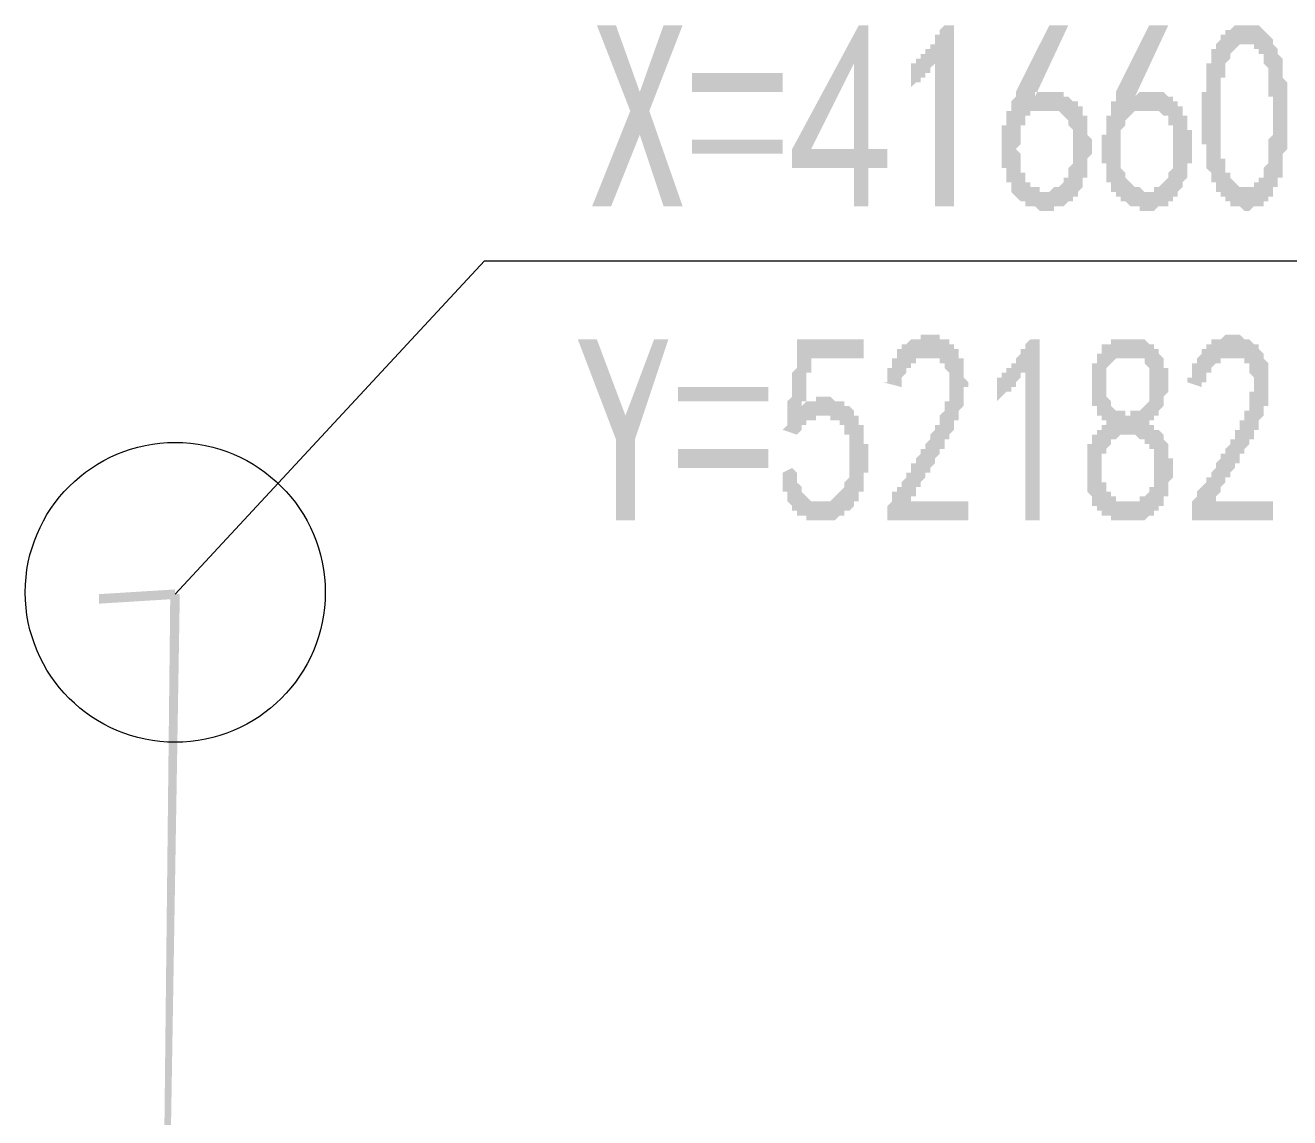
# Model space of a CAD drawing. Header units: millimetres. Extents: x 6156 to 7119, y 3162 to 3647.
# Drawn here: x 7001.91 to 7018.78, y 3583.95 to 3598.52 of the extents above; entities that cross this region are included whole.
import ezdxf

# ---------------------------------------------------------------- set-up
doc = ezdxf.new("R2010")
doc.units = ezdxf.units.MM
doc.layers.add('图层1', color=7, linetype='Continuous')

msp = doc.modelspace()

# ---------------------------------------------------------------- hatches: boundary and pattern name
at = {"layer": '图层1', "transparency": 33554559}
for points in [[(7010.679, 3596.108), (7010.425, 3596.108), (7010.108, 3597.061), (7009.727, 3596.108), (7009.473, 3596.108), (7009.981, 3597.378), (7009.536, 3598.521), (7009.79, 3598.521), (7010.108, 3597.632), (7010.425, 3598.521), (7010.679, 3598.521), (7010.235, 3597.378)], [(7014.045, 3598.077), (7014.045, 3598.013), (7014.045, 3598.013), (7014.045, 3598.013), (7013.981, 3597.95), (7013.981, 3597.95), (7013.981, 3597.886), (7013.918, 3597.886), (7013.918, 3597.886), (7013.918, 3597.823), (7013.854, 3597.823), (7013.854, 3597.823), (7013.854, 3597.759), (7013.791, 3597.759), (7013.791, 3597.759), (7013.727, 3597.696), (7013.727, 3597.696), (7013.727, 3597.696), (7013.727, 3597.95), (7013.727, 3598.013), (7013.791, 3598.013), (7013.791, 3598.013), (7013.791, 3598.077), (7013.854, 3598.077), (7013.854, 3598.077), (7013.854, 3598.14), (7013.918, 3598.14), (7013.918, 3598.14), (7013.918, 3598.204), (7013.981, 3598.204), (7013.981, 3598.267), (7013.981, 3598.267), (7014.045, 3598.267), (7014.045, 3598.331), (7014.045, 3598.331), (7014.045, 3598.394), (7014.108, 3598.394), (7014.108, 3598.458), (7014.108, 3598.458), (7014.108, 3598.458), (7014.172, 3598.521), (7014.172, 3598.521), (7014.299, 3598.521), (7014.299, 3596.108), (7014.045, 3596.108)], [(7010.489, 3594.33), (7010.044, 3592.997), (7010.044, 3591.917), (7009.79, 3591.917), (7009.79, 3592.997), (7009.282, 3594.33), (7009.536, 3594.33), (7009.917, 3593.314), (7009.917, 3593.314), (7010.298, 3594.33)], [(7012.14, 3592.616), (7012.203, 3592.552), (7012.203, 3592.489), (7012.203, 3592.489), (7012.203, 3592.425), (7012.203, 3592.425), (7012.267, 3592.362), (7012.267, 3592.362), (7012.267, 3592.298), (7012.267, 3592.298), (7012.267, 3592.298), (7012.33, 3592.235), (7012.33, 3592.235), (7012.33, 3592.235), (7012.394, 3592.171), (7012.394, 3592.171), (7012.394, 3592.171), (7012.394, 3592.171), (7012.457, 3592.171), (7012.457, 3592.171), (7012.521, 3592.171), (7012.521, 3592.171), (7012.584, 3592.171), (7012.584, 3592.171), (7012.648, 3592.171), (7012.648, 3592.171), (7012.648, 3592.171), (7012.711, 3592.235), (7012.711, 3592.235), (7012.711, 3592.235), (7012.711, 3592.235), (7012.775, 3592.298), (7012.775, 3592.298), (7012.775, 3592.298), (7012.838, 3592.362), (7012.838, 3592.362), (7012.838, 3592.425), (7012.838, 3592.425), (7012.902, 3592.489), (7012.902, 3592.489), (7012.902, 3592.489), (7012.902, 3592.552), (7012.902, 3592.552), (7012.902, 3592.616), (7012.902, 3592.616), (7012.902, 3592.679), (7012.902, 3592.743), (7012.902, 3592.743), (7012.902, 3592.806), (7012.902, 3592.806), (7012.902, 3592.806), (7012.902, 3592.87), (7012.902, 3592.933), (7012.902, 3592.933), (7012.902, 3592.997), (7012.902, 3592.997), (7012.902, 3593.06), (7012.838, 3593.06), (7012.838, 3593.124), (7012.838, 3593.124), (7012.838, 3593.124), (7012.838, 3593.187), (7012.775, 3593.187), (7012.775, 3593.187), (7012.775, 3593.251), (7012.711, 3593.251), (7012.711, 3593.251), (7012.648, 3593.251), (7012.648, 3593.251), (7012.648, 3593.314), (7012.648, 3593.314), (7012.584, 3593.314), (7012.584, 3593.314), (7012.521, 3593.314), (7012.521, 3593.314), (7012.457, 3593.314), (7012.457, 3593.251), (7012.457, 3593.251), (7012.394, 3593.251), (7012.394, 3593.251), (7012.33, 3593.251), (7012.33, 3593.251), (7012.33, 3593.187), (7012.267, 3593.187), (7012.267, 3593.187), (7012.267, 3593.124), (7012.267, 3593.124), (7012.203, 3593.06), (7012.203, 3593.06), (7012.013, 3593.124), (7012.013, 3593.124), (7012.013, 3593.124), (7012.013, 3593.124), (7012.013, 3593.124), (7012.013, 3593.124), (7012.076, 3593.187), (7012.076, 3593.187), (7012.076, 3593.187), (7012.076, 3593.251), (7012.076, 3593.251), (7012.076, 3593.251), (7012.076, 3593.314), (7012.076, 3593.314), (7012.076, 3593.378), (7012.076, 3593.378), (7012.076, 3593.378), (7012.076, 3593.441), (7012.076, 3593.505), (7012.076, 3593.505), (7012.14, 3593.568), (7012.14, 3593.568), (7012.14, 3593.632), (7012.14, 3593.695), (7012.14, 3593.759), (7012.14, 3593.759), (7012.14, 3593.822), (7012.14, 3593.886), (7012.203, 3593.949), (7012.203, 3594.013), (7012.203, 3594.013), (7012.203, 3594.076), (7012.203, 3594.14), (7012.203, 3594.203), (7012.203, 3594.267), (7012.203, 3594.33), (7013.092, 3594.33), (7013.092, 3594.076), (7012.394, 3594.076), (7012.394, 3594.013), (7012.394, 3593.949), (7012.394, 3593.949), (7012.394, 3593.886), (7012.33, 3593.886), (7012.33, 3593.822), (7012.33, 3593.759), (7012.33, 3593.759), (7012.33, 3593.695), (7012.33, 3593.695), (7012.33, 3593.632), (7012.33, 3593.632), (7012.33, 3593.568), (7012.33, 3593.568), (7012.33, 3593.505), (7012.267, 3593.505), (7012.267, 3593.441), (7012.267, 3593.441), (7012.33, 3593.505), (7012.33, 3593.505), (7012.394, 3593.505), (7012.394, 3593.505), (7012.394, 3593.505), (7012.457, 3593.505), (7012.457, 3593.568), (7012.521, 3593.568), (7012.521, 3593.568), (7012.521, 3593.568), (7012.584, 3593.568), (7012.584, 3593.568), (7012.584, 3593.568), (7012.648, 3593.568), (7012.648, 3593.568), (7012.711, 3593.505), (7012.711, 3593.505), (7012.711, 3593.505), (7012.775, 3593.505), (7012.775, 3593.505), (7012.838, 3593.505), (7012.838, 3593.441), (7012.838, 3593.441), (7012.902, 3593.441), (7012.902, 3593.441), (7012.902, 3593.441), (7012.965, 3593.378), (7012.965, 3593.378), (7012.965, 3593.314), (7013.029, 3593.314), (7013.029, 3593.314), (7013.029, 3593.251), (7013.029, 3593.251), (7013.029, 3593.251), (7013.029, 3593.187), (7013.092, 3593.187), (7013.092, 3593.124), (7013.092, 3593.06), (7013.092, 3593.06), (7013.092, 3592.997), (7013.092, 3592.997), (7013.092, 3592.997), (7013.092, 3592.933), (7013.156, 3592.933), (7013.156, 3592.87), (7013.156, 3592.87), (7013.156, 3592.806), (7013.156, 3592.806), (7013.156, 3592.743), (7013.156, 3592.679), (7013.156, 3592.679), (7013.156, 3592.679), (7013.156, 3592.616), (7013.156, 3592.616), (7013.156, 3592.552), (7013.092, 3592.552), (7013.092, 3592.489), (7013.092, 3592.425), (7013.092, 3592.425), (7013.092, 3592.362), (7013.092, 3592.362), (7013.092, 3592.298), (7013.029, 3592.298), (7013.029, 3592.235), (7013.029, 3592.235), (7013.029, 3592.171), (7012.965, 3592.171), (7012.965, 3592.171), (7012.965, 3592.108), (7012.965, 3592.108), (7012.902, 3592.044), (7012.902, 3592.044), (7012.902, 3592.044), (7012.838, 3592.044), (7012.838, 3591.981), (7012.838, 3591.981), (7012.775, 3591.981), (7012.775, 3591.981), (7012.711, 3591.917), (7012.711, 3591.917), (7012.711, 3591.917), (7012.648, 3591.917), (7012.648, 3591.917), (7012.584, 3591.917), (7012.584, 3591.917), (7012.584, 3591.917), (7012.521, 3591.917), (7012.521, 3591.917), (7012.457, 3591.917), (7012.457, 3591.917), (7012.394, 3591.917), (7012.394, 3591.917), (7012.394, 3591.917), (7012.33, 3591.917), (7012.33, 3591.917), (7012.33, 3591.981), (7012.267, 3591.981), (7012.267, 3591.981), (7012.203, 3591.981), (7012.203, 3592.044), (7012.203, 3592.044), (7012.203, 3592.044), (7012.14, 3592.044), (7012.14, 3592.108), (7012.14, 3592.108), (7012.14, 3592.108), (7012.076, 3592.171), (7012.076, 3592.171), (7012.076, 3592.235), (7012.076, 3592.235), (7012.076, 3592.298), (7012.013, 3592.298), (7012.013, 3592.362), (7012.013, 3592.362), (7012.013, 3592.425), (7012.013, 3592.425), (7012.013, 3592.489), (7012.013, 3592.552)], [(7013.41, 3591.981), (7013.41, 3592.044), (7013.41, 3592.044), (7013.41, 3592.108), (7013.41, 3592.108), (7013.473, 3592.171), (7013.473, 3592.171), (7013.473, 3592.235), (7013.473, 3592.235), (7013.473, 3592.298), (7013.537, 3592.298), (7013.537, 3592.362), (7013.537, 3592.362), (7013.537, 3592.362), (7013.6, 3592.362), (7013.6, 3592.425), (7013.6, 3592.425), (7013.6, 3592.425), (7013.664, 3592.489), (7013.664, 3592.489), (7013.664, 3592.489), (7013.664, 3592.552), (7013.727, 3592.552), (7013.727, 3592.616), (7013.727, 3592.616), (7013.727, 3592.679), (7013.791, 3592.679), (7013.791, 3592.743), (7013.791, 3592.743), (7013.854, 3592.806), (7013.854, 3592.806), (7013.854, 3592.87), (7013.918, 3592.87), (7013.918, 3592.933), (7013.918, 3592.933), (7013.981, 3592.997), (7013.981, 3592.997), (7013.981, 3593.06), (7013.981, 3593.06), (7014.045, 3593.124), (7014.045, 3593.124), (7014.045, 3593.187), (7014.108, 3593.187), (7014.108, 3593.251), (7014.108, 3593.251), (7014.108, 3593.314), (7014.108, 3593.314), (7014.172, 3593.378), (7014.172, 3593.378), (7014.172, 3593.378), (7014.172, 3593.441), (7014.172, 3593.441), (7014.172, 3593.441), (7014.172, 3593.505), (7014.235, 3593.505), (7014.235, 3593.568), (7014.235, 3593.632), (7014.235, 3593.632), (7014.235, 3593.695), (7014.235, 3593.695), (7014.235, 3593.759), (7014.235, 3593.759), (7014.235, 3593.822), (7014.235, 3593.822), (7014.235, 3593.886), (7014.235, 3593.886), (7014.172, 3593.949), (7014.172, 3593.949), (7014.172, 3594.013), (7014.172, 3594.013), (7014.108, 3594.013), (7014.108, 3594.076), (7014.108, 3594.076), (7014.045, 3594.076), (7014.045, 3594.076), (7013.981, 3594.076), (7013.981, 3594.076), (7013.981, 3594.076), (7013.918, 3594.076), (7013.918, 3594.076), (7013.918, 3594.076), (7013.854, 3594.076), (7013.854, 3594.076), (7013.791, 3594.076), (7013.791, 3594.013), (7013.791, 3594.013), (7013.727, 3594.013), (7013.727, 3594.013), (7013.727, 3593.949), (7013.664, 3593.949), (7013.664, 3593.949), (7013.664, 3593.886), (7013.664, 3593.886), (7013.6, 3593.822), (7013.6, 3593.822), (7013.6, 3593.759), (7013.6, 3593.759), (7013.6, 3593.695), (7013.6, 3593.695), (7013.346, 3593.759), (7013.41, 3593.759), (7013.41, 3593.822), (7013.41, 3593.822), (7013.41, 3593.886), (7013.41, 3593.949), (7013.473, 3593.949), (7013.473, 3594.013), (7013.473, 3594.013), (7013.473, 3594.076), (7013.473, 3594.076), (7013.537, 3594.076), (7013.537, 3594.14), (7013.537, 3594.14), (7013.537, 3594.203), (7013.6, 3594.203), (7013.6, 3594.203), (7013.6, 3594.267), (7013.664, 3594.267), (7013.664, 3594.267), (7013.664, 3594.267), (7013.727, 3594.33), (7013.727, 3594.33), (7013.727, 3594.33), (7013.791, 3594.33), (7013.791, 3594.33), (7013.854, 3594.33), (7013.854, 3594.394), (7013.854, 3594.394), (7013.918, 3594.394), (7013.918, 3594.394), (7013.981, 3594.394), (7013.981, 3594.394), (7013.981, 3594.394), (7014.045, 3594.394), (7014.045, 3594.394), (7014.108, 3594.394), (7014.108, 3594.394), (7014.108, 3594.33), (7014.108, 3594.33), (7014.172, 3594.33), (7014.172, 3594.33), (7014.235, 3594.33), (7014.235, 3594.267), (7014.235, 3594.267), (7014.299, 3594.267), (7014.299, 3594.267), (7014.299, 3594.203), (7014.299, 3594.203), (7014.362, 3594.203), (7014.362, 3594.14), (7014.362, 3594.14), (7014.362, 3594.076), (7014.426, 3594.076), (7014.426, 3594.013), (7014.426, 3594.013), (7014.426, 3593.949), (7014.426, 3593.949), (7014.426, 3593.886), (7014.426, 3593.886), (7014.426, 3593.822), (7014.426, 3593.822), (7014.489, 3593.759), (7014.489, 3593.695), (7014.489, 3593.695), (7014.426, 3593.695), (7014.426, 3593.632), (7014.426, 3593.632), (7014.426, 3593.568), (7014.426, 3593.568), (7014.426, 3593.505), (7014.426, 3593.505), (7014.426, 3593.441), (7014.426, 3593.441), (7014.362, 3593.378), (7014.362, 3593.378), (7014.362, 3593.314), (7014.362, 3593.314), (7014.362, 3593.251), (7014.299, 3593.251), (7014.299, 3593.187), (7014.299, 3593.124), (7014.299, 3593.124), (7014.299, 3593.124), (7014.299, 3593.124), (7014.235, 3593.06), (7014.235, 3593.06), (7014.235, 3593.06), (7014.235, 3592.997), (7014.235, 3592.997), (7014.172, 3592.997), (7014.172, 3592.933), (7014.172, 3592.933), (7014.172, 3592.933), (7014.172, 3592.87), (7014.108, 3592.87), (7014.108, 3592.806), (7014.108, 3592.806), (7014.108, 3592.806), (7014.045, 3592.743), (7014.045, 3592.743), (7014.045, 3592.679), (7014.045, 3592.679), (7013.981, 3592.616), (7013.981, 3592.616), (7013.981, 3592.552), (7013.918, 3592.552), (7013.918, 3592.489), (7013.918, 3592.489), (7013.854, 3592.425), (7013.854, 3592.425), (7013.854, 3592.362), (7013.791, 3592.362), (7013.791, 3592.298), (7013.791, 3592.235), (7013.727, 3592.235), (7013.727, 3592.171), (7014.489, 3592.171), (7014.489, 3591.917), (7013.41, 3591.917)], [(7015.251, 3593.886), (7015.188, 3593.886), (7015.188, 3593.822), (7015.188, 3593.822), (7015.124, 3593.759), (7015.124, 3593.759), (7015.124, 3593.759), (7015.124, 3593.695), (7015.061, 3593.695), (7015.061, 3593.695), (7015.061, 3593.632), (7014.997, 3593.632), (7014.997, 3593.632), (7014.934, 3593.568), (7014.934, 3593.568), (7014.934, 3593.568), (7014.87, 3593.505), (7014.87, 3593.505), (7014.87, 3593.822), (7014.87, 3593.822), (7014.934, 3593.822), (7014.934, 3593.886), (7014.997, 3593.886), (7014.997, 3593.886), (7014.997, 3593.949), (7015.061, 3593.949), (7015.061, 3593.949), (7015.061, 3594.013), (7015.124, 3594.013), (7015.124, 3594.076), (7015.124, 3594.076), (7015.124, 3594.076), (7015.188, 3594.14), (7015.188, 3594.14), (7015.188, 3594.203), (7015.251, 3594.203), (7015.251, 3594.203), (7015.251, 3594.267), (7015.251, 3594.267), (7015.315, 3594.33), (7015.315, 3594.33), (7015.315, 3594.33), (7015.442, 3594.33), (7015.442, 3591.917), (7015.251, 3591.917)], [(7017.474, 3591.981), (7017.474, 3592.044), (7017.474, 3592.044), (7017.474, 3592.108), (7017.474, 3592.108), (7017.474, 3592.171), (7017.474, 3592.171), (7017.537, 3592.235), (7017.537, 3592.235), (7017.537, 3592.298), (7017.537, 3592.298), (7017.601, 3592.362), (7017.601, 3592.362), (7017.601, 3592.362), (7017.601, 3592.362), (7017.664, 3592.425), (7017.664, 3592.425), (7017.664, 3592.425), (7017.664, 3592.489), (7017.728, 3592.489), (7017.728, 3592.489), (7017.728, 3592.552), (7017.728, 3592.552), (7017.791, 3592.616), (7017.791, 3592.616), (7017.791, 3592.679), (7017.791, 3592.679), (7017.855, 3592.743), (7017.855, 3592.743), (7017.855, 3592.806), (7017.918, 3592.806), (7017.918, 3592.87), (7017.918, 3592.87), (7017.982, 3592.933), (7017.982, 3592.933), (7017.982, 3592.997), (7018.045, 3592.997), (7018.045, 3593.06), (7018.045, 3593.06), (7018.045, 3593.124), (7018.109, 3593.124), (7018.109, 3593.187), (7018.109, 3593.187), (7018.109, 3593.251), (7018.172, 3593.251), (7018.172, 3593.314), (7018.172, 3593.314), (7018.172, 3593.378), (7018.172, 3593.378), (7018.236, 3593.378), (7018.236, 3593.441), (7018.236, 3593.441), (7018.236, 3593.441), (7018.236, 3593.505), (7018.236, 3593.505), (7018.236, 3593.568), (7018.236, 3593.632), (7018.299, 3593.632), (7018.299, 3593.695), (7018.299, 3593.695), (7018.299, 3593.759), (7018.299, 3593.759), (7018.299, 3593.822), (7018.299, 3593.822), (7018.236, 3593.886), (7018.236, 3593.886), (7018.236, 3593.949), (7018.236, 3593.949), (7018.236, 3594.013), (7018.172, 3594.013), (7018.172, 3594.013), (7018.172, 3594.076), (7018.109, 3594.076), (7018.109, 3594.076), (7018.109, 3594.076), (7018.045, 3594.076), (7018.045, 3594.076), (7017.982, 3594.076), (7017.982, 3594.076), (7017.982, 3594.076), (7017.918, 3594.076), (7017.918, 3594.076), (7017.855, 3594.076), (7017.855, 3594.076), (7017.855, 3594.013), (7017.791, 3594.013), (7017.791, 3594.013), (7017.791, 3594.013), (7017.728, 3593.949), (7017.728, 3593.949), (7017.728, 3593.949), (7017.728, 3593.886), (7017.664, 3593.886), (7017.664, 3593.822), (7017.664, 3593.822), (7017.664, 3593.759), (7017.601, 3593.759), (7017.601, 3593.695), (7017.601, 3593.695), (7017.41, 3593.759), (7017.41, 3593.759), (7017.41, 3593.822), (7017.474, 3593.822), (7017.474, 3593.886), (7017.474, 3593.949), (7017.474, 3593.949), (7017.474, 3594.013), (7017.537, 3594.013), (7017.537, 3594.076), (7017.537, 3594.076), (7017.537, 3594.076), (7017.601, 3594.14), (7017.601, 3594.14), (7017.601, 3594.203), (7017.601, 3594.203), (7017.664, 3594.203), (7017.664, 3594.267), (7017.664, 3594.267), (7017.728, 3594.267), (7017.728, 3594.267), (7017.728, 3594.33), (7017.791, 3594.33), (7017.791, 3594.33), (7017.791, 3594.33), (7017.855, 3594.33), (7017.855, 3594.33), (7017.918, 3594.394), (7017.918, 3594.394), (7017.918, 3594.394), (7017.982, 3594.394), (7017.982, 3594.394), (7018.045, 3594.394), (7018.045, 3594.394), (7018.109, 3594.394), (7018.109, 3594.394), (7018.109, 3594.394), (7018.109, 3594.394), (7018.172, 3594.33), (7018.172, 3594.33), (7018.236, 3594.33), (7018.236, 3594.33), (7018.236, 3594.33), (7018.299, 3594.267), (7018.299, 3594.267), (7018.299, 3594.267), (7018.363, 3594.267), (7018.363, 3594.203), (7018.363, 3594.203), (7018.363, 3594.203), (7018.426, 3594.14), (7018.426, 3594.14), (7018.426, 3594.076), (7018.426, 3594.076), (7018.49, 3594.013), (7018.49, 3594.013), (7018.49, 3593.949), (7018.49, 3593.949), (7018.49, 3593.886), (7018.49, 3593.886), (7018.49, 3593.822), (7018.49, 3593.822), (7018.49, 3593.759), (7018.49, 3593.695), (7018.49, 3593.695), (7018.49, 3593.695), (7018.49, 3593.632), (7018.49, 3593.632), (7018.49, 3593.568), (7018.49, 3593.568), (7018.49, 3593.505), (7018.49, 3593.505), (7018.49, 3593.441), (7018.426, 3593.441), (7018.426, 3593.378), (7018.426, 3593.378), (7018.426, 3593.314), (7018.426, 3593.314), (7018.363, 3593.251), (7018.363, 3593.251), (7018.363, 3593.187), (7018.363, 3593.124), (7018.363, 3593.124), (7018.299, 3593.124), (7018.299, 3593.124), (7018.299, 3593.06), (7018.299, 3593.06), (7018.299, 3593.06), (7018.299, 3592.997), (7018.236, 3592.997), (7018.236, 3592.997), (7018.236, 3592.933), (7018.236, 3592.933), (7018.236, 3592.933), (7018.172, 3592.87), (7018.172, 3592.87), (7018.172, 3592.806), (7018.172, 3592.806), (7018.109, 3592.806), (7018.109, 3592.743), (7018.109, 3592.743), (7018.109, 3592.679), (7018.045, 3592.679), (7018.045, 3592.616), (7018.045, 3592.616), (7017.982, 3592.552), (7017.982, 3592.552), (7017.982, 3592.489), (7017.918, 3592.489), (7017.918, 3592.425), (7017.918, 3592.425), (7017.855, 3592.362), (7017.855, 3592.362), (7017.855, 3592.298), (7017.791, 3592.235), (7017.791, 3592.235), (7017.791, 3592.171), (7018.553, 3592.171), (7018.553, 3591.917), (7017.474, 3591.917)]]:
    msp.add_hatch(color=256, dxfattribs=at).paths.add_polyline_path(points)
h = msp.add_hatch(color=256, dxfattribs=at)
h.paths.add_polyline_path([(7012.965, 3596.616), (7012.14, 3596.616), (7012.14, 3596.87), (7013.029, 3598.521), (7013.156, 3598.521), (7013.156, 3596.87), (7013.41, 3596.87), (7013.41, 3596.616), (7013.156, 3596.616), (7013.156, 3596.108), (7012.965, 3596.108)], flags=0)
h.paths.add_polyline_path([(7012.965, 3596.87), (7012.965, 3598.013), (7012.394, 3596.87)], flags=0)
h = msp.add_hatch(color=256, dxfattribs=at)
h.paths.add_polyline_path([(7014.934, 3596.934), (7014.934, 3596.997), (7014.934, 3596.997), (7014.934, 3597.061), (7014.934, 3597.061), (7014.934, 3597.124), (7014.934, 3597.188), (7014.997, 3597.188), (7014.997, 3597.251), (7014.997, 3597.251), (7014.997, 3597.251), (7014.997, 3597.315), (7014.997, 3597.315), (7014.997, 3597.378), (7015.061, 3597.378), (7015.061, 3597.442), (7015.061, 3597.442), (7015.061, 3597.505), (7015.061, 3597.505), (7015.124, 3597.569), (7015.124, 3597.569), (7015.124, 3597.632), (7015.124, 3597.632), (7015.569, 3598.521), (7015.823, 3598.521), (7015.378, 3597.569), (7015.378, 3597.632), (7015.442, 3597.632), (7015.442, 3597.632), (7015.505, 3597.632), (7015.505, 3597.632), (7015.569, 3597.632), (7015.569, 3597.632), (7015.632, 3597.632), (7015.632, 3597.632), (7015.632, 3597.632), (7015.696, 3597.632), (7015.696, 3597.632), (7015.696, 3597.632), (7015.759, 3597.632), (7015.759, 3597.632), (7015.759, 3597.569), (7015.823, 3597.569), (7015.823, 3597.569), (7015.823, 3597.569), (7015.886, 3597.505), (7015.886, 3597.505), (7015.95, 3597.505), (7015.95, 3597.442), (7015.95, 3597.442), (7016.013, 3597.442), (7016.013, 3597.378), (7016.013, 3597.378), (7016.013, 3597.315), (7016.013, 3597.315), (7016.077, 3597.315), (7016.077, 3597.251), (7016.077, 3597.251), (7016.077, 3597.188), (7016.077, 3597.124), (7016.077, 3597.124), (7016.077, 3597.061), (7016.077, 3597.061), (7016.14, 3596.997), (7016.14, 3596.997), (7016.14, 3596.934), (7016.14, 3596.934), (7016.14, 3596.934), (7016.14, 3596.87), (7016.14, 3596.807), (7016.14, 3596.807), (7016.077, 3596.743), (7016.077, 3596.743), (7016.077, 3596.68), (7016.077, 3596.68), (7016.077, 3596.616), (7016.077, 3596.616), (7016.077, 3596.553), (7016.077, 3596.553), (7016.077, 3596.489), (7016.013, 3596.489), (7016.013, 3596.426), (7016.013, 3596.426), (7016.013, 3596.362), (7016.013, 3596.362), (7015.95, 3596.299), (7015.95, 3596.299), (7015.95, 3596.235), (7015.886, 3596.235), (7015.886, 3596.235), (7015.886, 3596.235), (7015.886, 3596.172), (7015.823, 3596.172), (7015.823, 3596.172), (7015.823, 3596.172), (7015.759, 3596.108), (7015.759, 3596.108), (7015.759, 3596.108), (7015.696, 3596.108), (7015.696, 3596.108), (7015.632, 3596.108), (7015.632, 3596.045), (7015.569, 3596.045), (7015.569, 3596.045), (7015.569, 3596.045), (7015.505, 3596.045), (7015.505, 3596.045), (7015.442, 3596.045), (7015.442, 3596.045), (7015.378, 3596.108), (7015.378, 3596.108), (7015.315, 3596.108), (7015.315, 3596.108), (7015.315, 3596.108), (7015.251, 3596.108), (7015.251, 3596.172), (7015.251, 3596.172), (7015.188, 3596.172), (7015.188, 3596.172), (7015.188, 3596.172), (7015.124, 3596.235), (7015.124, 3596.235), (7015.124, 3596.235), (7015.061, 3596.299), (7015.061, 3596.299), (7015.061, 3596.362), (7015.061, 3596.362), (7015.061, 3596.426), (7014.997, 3596.426), (7014.997, 3596.426), (7014.997, 3596.489), (7014.997, 3596.489), (7014.997, 3596.553), (7014.997, 3596.616), (7014.934, 3596.616), (7014.934, 3596.68), (7014.934, 3596.68), (7014.934, 3596.743), (7014.934, 3596.743), (7014.934, 3596.807), (7014.934, 3596.807), (7014.934, 3596.87), (7014.934, 3596.934), (7014.934, 3596.934), (7014.934, 3596.934)], flags=0)
h.paths.add_polyline_path([(7015.251, 3596.489), (7015.251, 3596.426), (7015.315, 3596.426), (7015.315, 3596.426), (7015.315, 3596.362), (7015.378, 3596.362), (7015.378, 3596.362), (7015.442, 3596.362), (7015.442, 3596.362), (7015.442, 3596.299), (7015.505, 3596.299), (7015.505, 3596.299), (7015.569, 3596.299), (7015.569, 3596.299), (7015.569, 3596.299), (7015.632, 3596.362), (7015.632, 3596.362), (7015.696, 3596.362), (7015.696, 3596.362), (7015.696, 3596.362), (7015.759, 3596.426), (7015.759, 3596.426), (7015.759, 3596.426), (7015.759, 3596.489), (7015.823, 3596.489), (7015.823, 3596.489), (7015.823, 3596.553), (7015.823, 3596.553), (7015.823, 3596.616), (7015.823, 3596.616), (7015.886, 3596.68), (7015.886, 3596.68), (7015.886, 3596.743), (7015.886, 3596.743), (7015.886, 3596.807), (7015.886, 3596.87), (7015.886, 3596.87), (7015.886, 3596.934), (7015.886, 3596.934), (7015.886, 3596.997), (7015.886, 3597.061), (7015.886, 3597.061), (7015.886, 3597.124), (7015.886, 3597.124), (7015.823, 3597.188), (7015.823, 3597.188), (7015.823, 3597.251), (7015.823, 3597.251), (7015.823, 3597.251), (7015.759, 3597.315), (7015.759, 3597.315), (7015.759, 3597.315), (7015.759, 3597.315), (7015.696, 3597.378), (7015.696, 3597.378), (7015.632, 3597.378), (7015.632, 3597.378), (7015.632, 3597.378), (7015.569, 3597.378), (7015.569, 3597.378), (7015.505, 3597.378), (7015.505, 3597.378), (7015.505, 3597.378), (7015.442, 3597.378), (7015.442, 3597.378), (7015.378, 3597.378), (7015.378, 3597.378), (7015.378, 3597.378), (7015.315, 3597.378), (7015.315, 3597.315), (7015.315, 3597.315), (7015.251, 3597.315), (7015.251, 3597.251), (7015.251, 3597.251), (7015.251, 3597.188), (7015.251, 3597.188), (7015.188, 3597.188), (7015.188, 3597.124), (7015.188, 3597.124), (7015.188, 3597.061), (7015.188, 3596.997), (7015.188, 3596.997), (7015.188, 3596.934), (7015.188, 3596.934), (7015.124, 3596.87), (7015.124, 3596.87), (7015.188, 3596.807), (7015.188, 3596.807), (7015.188, 3596.743), (7015.188, 3596.743), (7015.188, 3596.68), (7015.188, 3596.68), (7015.188, 3596.616), (7015.188, 3596.616), (7015.188, 3596.553), (7015.251, 3596.553), (7015.251, 3596.489), (7015.251, 3596.489), (7015.251, 3596.489)], flags=0)
h = msp.add_hatch(color=256, dxfattribs=at)
h.paths.add_polyline_path([(7016.267, 3596.934), (7016.267, 3596.997), (7016.267, 3596.997), (7016.267, 3597.061), (7016.331, 3597.061), (7016.331, 3597.124), (7016.331, 3597.188), (7016.331, 3597.188), (7016.331, 3597.251), (7016.331, 3597.251), (7016.331, 3597.251), (7016.331, 3597.315), (7016.394, 3597.315), (7016.394, 3597.378), (7016.394, 3597.378), (7016.394, 3597.442), (7016.394, 3597.442), (7016.394, 3597.505), (7016.458, 3597.505), (7016.458, 3597.569), (7016.458, 3597.569), (7016.458, 3597.632), (7016.458, 3597.632), (7016.902, 3598.521), (7017.156, 3598.521), (7016.712, 3597.569), (7016.775, 3597.632), (7016.775, 3597.632), (7016.839, 3597.632), (7016.839, 3597.632), (7016.839, 3597.632), (7016.902, 3597.632), (7016.902, 3597.632), (7016.966, 3597.632), (7016.966, 3597.632), (7017.029, 3597.632), (7017.029, 3597.632), (7017.029, 3597.632), (7017.093, 3597.632), (7017.093, 3597.632), (7017.093, 3597.632), (7017.156, 3597.569), (7017.156, 3597.569), (7017.156, 3597.569), (7017.22, 3597.569), (7017.22, 3597.505), (7017.22, 3597.505), (7017.283, 3597.505), (7017.283, 3597.442), (7017.283, 3597.442), (7017.346, 3597.442), (7017.346, 3597.378), (7017.346, 3597.378), (7017.346, 3597.315), (7017.41, 3597.315), (7017.41, 3597.315), (7017.41, 3597.251), (7017.41, 3597.251), (7017.41, 3597.188), (7017.41, 3597.124), (7017.473, 3597.124), (7017.473, 3597.061), (7017.473, 3597.061), (7017.473, 3596.997), (7017.473, 3596.997), (7017.473, 3596.934), (7017.473, 3596.934), (7017.473, 3596.934), (7017.473, 3596.87), (7017.473, 3596.807), (7017.473, 3596.807), (7017.473, 3596.743), (7017.473, 3596.743), (7017.473, 3596.68), (7017.41, 3596.68), (7017.41, 3596.616), (7017.41, 3596.616), (7017.41, 3596.553), (7017.41, 3596.553), (7017.41, 3596.489), (7017.41, 3596.489), (7017.346, 3596.426), (7017.346, 3596.426), (7017.346, 3596.362), (7017.346, 3596.362), (7017.283, 3596.299), (7017.283, 3596.299), (7017.283, 3596.235), (7017.283, 3596.235), (7017.283, 3596.235), (7017.22, 3596.235), (7017.22, 3596.172), (7017.22, 3596.172), (7017.156, 3596.172), (7017.156, 3596.172), (7017.156, 3596.108), (7017.093, 3596.108), (7017.093, 3596.108), (7017.029, 3596.108), (7017.029, 3596.108), (7017.029, 3596.108), (7016.966, 3596.045), (7016.966, 3596.045), (7016.902, 3596.045), (7016.902, 3596.045), (7016.839, 3596.045), (7016.839, 3596.045), (7016.775, 3596.045), (7016.775, 3596.045), (7016.775, 3596.108), (7016.712, 3596.108), (7016.712, 3596.108), (7016.648, 3596.108), (7016.648, 3596.108), (7016.648, 3596.108), (7016.585, 3596.172), (7016.585, 3596.172), (7016.585, 3596.172), (7016.521, 3596.172), (7016.521, 3596.172), (7016.521, 3596.235), (7016.458, 3596.235), (7016.458, 3596.235), (7016.458, 3596.299), (7016.394, 3596.299), (7016.394, 3596.362), (7016.394, 3596.362), (7016.394, 3596.426), (7016.394, 3596.426), (7016.331, 3596.426), (7016.331, 3596.489), (7016.331, 3596.489), (7016.331, 3596.553), (7016.331, 3596.616), (7016.331, 3596.616), (7016.331, 3596.68), (7016.267, 3596.68), (7016.267, 3596.743), (7016.267, 3596.743), (7016.267, 3596.807), (7016.267, 3596.807), (7016.267, 3596.87), (7016.267, 3596.934), (7016.267, 3596.934), (7016.267, 3596.934)], flags=0)
h.paths.add_polyline_path([(7016.585, 3596.489), (7016.648, 3596.426), (7016.648, 3596.426), (7016.648, 3596.426), (7016.712, 3596.362), (7016.712, 3596.362), (7016.712, 3596.362), (7016.775, 3596.362), (7016.775, 3596.362), (7016.839, 3596.299), (7016.839, 3596.299), (7016.839, 3596.299), (7016.902, 3596.299), (7016.902, 3596.299), (7016.966, 3596.299), (7016.966, 3596.362), (7016.966, 3596.362), (7017.029, 3596.362), (7017.029, 3596.362), (7017.029, 3596.362), (7017.093, 3596.426), (7017.093, 3596.426), (7017.093, 3596.426), (7017.156, 3596.489), (7017.156, 3596.489), (7017.156, 3596.489), (7017.156, 3596.553), (7017.156, 3596.553), (7017.22, 3596.616), (7017.22, 3596.616), (7017.22, 3596.68), (7017.22, 3596.68), (7017.22, 3596.743), (7017.22, 3596.743), (7017.22, 3596.807), (7017.22, 3596.87), (7017.22, 3596.87), (7017.22, 3596.934), (7017.22, 3596.934), (7017.22, 3596.997), (7017.22, 3597.061), (7017.22, 3597.061), (7017.22, 3597.124), (7017.22, 3597.124), (7017.22, 3597.188), (7017.156, 3597.188), (7017.156, 3597.251), (7017.156, 3597.251), (7017.156, 3597.251), (7017.156, 3597.315), (7017.093, 3597.315), (7017.093, 3597.315), (7017.093, 3597.315), (7017.029, 3597.378), (7017.029, 3597.378), (7017.029, 3597.378), (7016.966, 3597.378), (7016.966, 3597.378), (7016.902, 3597.378), (7016.902, 3597.378), (7016.902, 3597.378), (7016.839, 3597.378), (7016.839, 3597.378), (7016.839, 3597.378), (7016.775, 3597.378), (7016.775, 3597.378), (7016.712, 3597.378), (7016.712, 3597.378), (7016.712, 3597.378), (7016.648, 3597.315), (7016.648, 3597.315), (7016.648, 3597.315), (7016.585, 3597.251), (7016.585, 3597.251), (7016.585, 3597.188), (7016.585, 3597.188), (7016.585, 3597.188), (7016.521, 3597.124), (7016.521, 3597.124), (7016.521, 3597.061), (7016.521, 3596.997), (7016.521, 3596.997), (7016.521, 3596.934), (7016.521, 3596.934), (7016.521, 3596.87), (7016.521, 3596.87), (7016.521, 3596.807), (7016.521, 3596.807), (7016.521, 3596.743), (7016.521, 3596.743), (7016.521, 3596.68), (7016.521, 3596.68), (7016.521, 3596.616), (7016.521, 3596.616), (7016.585, 3596.553), (7016.585, 3596.553), (7016.585, 3596.489), (7016.585, 3596.489), (7016.585, 3596.489)], flags=0)
h = msp.add_hatch(color=256, dxfattribs=at)
h.paths.add_polyline_path([(7017.601, 3597.442), (7017.601, 3597.505), (7017.601, 3597.569), (7017.601, 3597.569), (7017.601, 3597.632), (7017.664, 3597.632), (7017.664, 3597.696), (7017.664, 3597.759), (7017.664, 3597.759), (7017.664, 3597.823), (7017.664, 3597.823), (7017.664, 3597.886), (7017.664, 3597.886), (7017.664, 3597.95), (7017.664, 3597.95), (7017.664, 3598.013), (7017.728, 3598.013), (7017.728, 3598.077), (7017.728, 3598.077), (7017.728, 3598.14), (7017.728, 3598.14), (7017.728, 3598.204), (7017.791, 3598.204), (7017.791, 3598.267), (7017.791, 3598.267), (7017.791, 3598.267), (7017.855, 3598.331), (7017.855, 3598.331), (7017.855, 3598.394), (7017.918, 3598.394), (7017.918, 3598.394), (7017.918, 3598.394), (7017.918, 3598.458), (7017.982, 3598.458), (7017.982, 3598.458), (7017.982, 3598.458), (7018.045, 3598.521), (7018.045, 3598.521), (7018.109, 3598.521), (7018.109, 3598.521), (7018.109, 3598.521), (7018.172, 3598.521), (7018.172, 3598.521), (7018.236, 3598.521), (7018.236, 3598.521), (7018.236, 3598.521), (7018.299, 3598.521), (7018.299, 3598.521), (7018.362, 3598.521), (7018.362, 3598.521), (7018.362, 3598.521), (7018.426, 3598.458), (7018.426, 3598.458), (7018.426, 3598.458), (7018.489, 3598.394), (7018.489, 3598.394), (7018.489, 3598.394), (7018.553, 3598.331), (7018.553, 3598.331), (7018.553, 3598.267), (7018.553, 3598.267), (7018.616, 3598.204), (7018.616, 3598.204), (7018.616, 3598.204), (7018.616, 3598.14), (7018.616, 3598.14), (7018.68, 3598.077), (7018.68, 3598.077), (7018.68, 3598.013), (7018.68, 3597.95), (7018.68, 3597.95), (7018.68, 3597.886), (7018.68, 3597.886), (7018.68, 3597.823), (7018.68, 3597.823), (7018.68, 3597.823), (7018.743, 3597.759), (7018.743, 3597.759), (7018.743, 3597.696), (7018.743, 3597.632), (7018.743, 3597.632), (7018.743, 3597.569), (7018.743, 3597.569), (7018.743, 3597.505), (7018.743, 3597.505), (7018.743, 3597.442), (7018.743, 3597.442), (7018.743, 3597.378), (7018.743, 3597.315), (7018.743, 3597.315), (7018.743, 3597.251), (7018.743, 3597.251), (7018.743, 3597.188), (7018.743, 3597.124), (7018.743, 3597.124), (7018.743, 3597.061), (7018.743, 3597.061), (7018.743, 3596.997), (7018.743, 3596.934), (7018.743, 3596.934), (7018.743, 3596.87), (7018.743, 3596.87), (7018.68, 3596.807), (7018.68, 3596.743), (7018.68, 3596.743), (7018.68, 3596.68), (7018.68, 3596.68), (7018.68, 3596.616), (7018.68, 3596.616), (7018.68, 3596.553), (7018.68, 3596.553), (7018.68, 3596.489), (7018.616, 3596.489), (7018.616, 3596.489), (7018.616, 3596.426), (7018.616, 3596.426), (7018.616, 3596.362), (7018.553, 3596.362), (7018.553, 3596.299), (7018.553, 3596.299), (7018.553, 3596.235), (7018.489, 3596.235), (7018.489, 3596.235), (7018.489, 3596.172), (7018.426, 3596.172), (7018.426, 3596.172), (7018.426, 3596.108), (7018.362, 3596.108), (7018.362, 3596.108), (7018.362, 3596.108), (7018.299, 3596.108), (7018.299, 3596.108), (7018.236, 3596.045), (7018.236, 3596.045), (7018.236, 3596.045), (7018.172, 3596.045), (7018.172, 3596.045), (7018.109, 3596.108), (7018.109, 3596.108), (7018.109, 3596.108), (7018.045, 3596.108), (7018.045, 3596.108), (7017.982, 3596.108), (7017.982, 3596.108), (7017.982, 3596.172), (7017.918, 3596.172), (7017.918, 3596.172), (7017.918, 3596.235), (7017.855, 3596.235), (7017.855, 3596.235), (7017.855, 3596.299), (7017.791, 3596.299), (7017.791, 3596.362), (7017.791, 3596.362), (7017.791, 3596.362), (7017.791, 3596.426), (7017.728, 3596.426), (7017.728, 3596.426), (7017.728, 3596.489), (7017.728, 3596.489), (7017.728, 3596.553), (7017.728, 3596.553), (7017.664, 3596.616), (7017.664, 3596.616), (7017.664, 3596.68), (7017.664, 3596.743), (7017.664, 3596.743), (7017.664, 3596.807), (7017.664, 3596.807), (7017.664, 3596.87), (7017.664, 3596.87), (7017.664, 3596.87), (7017.664, 3596.934), (7017.601, 3596.934), (7017.601, 3596.997), (7017.601, 3596.997), (7017.601, 3597.061), (7017.601, 3597.061), (7017.601, 3597.124), (7017.601, 3597.124), (7017.601, 3597.188), (7017.601, 3597.251), (7017.601, 3597.251), (7017.601, 3597.315), (7017.601, 3597.378), (7017.601, 3597.378), (7017.601, 3597.442), (7017.601, 3597.442)], flags=0)
h.paths.add_polyline_path([(7017.855, 3597.569), (7017.855, 3597.505), (7017.855, 3597.442), (7017.855, 3597.442), (7017.855, 3597.378), (7017.855, 3597.378), (7017.855, 3597.315), (7017.855, 3597.251), (7017.855, 3597.251), (7017.855, 3597.188), (7017.855, 3597.188), (7017.855, 3597.124), (7017.855, 3597.124), (7017.855, 3597.061), (7017.855, 3596.997), (7017.855, 3596.997), (7017.855, 3596.934), (7017.855, 3596.934), (7017.855, 3596.87), (7017.855, 3596.87), (7017.855, 3596.87), (7017.855, 3596.807), (7017.855, 3596.743), (7017.918, 3596.743), (7017.918, 3596.68), (7017.918, 3596.68), (7017.918, 3596.616), (7017.918, 3596.616), (7017.918, 3596.553), (7017.982, 3596.553), (7017.982, 3596.489), (7017.982, 3596.489), (7017.982, 3596.489), (7018.045, 3596.426), (7018.045, 3596.426), (7018.045, 3596.426), (7018.045, 3596.426), (7018.109, 3596.362), (7018.109, 3596.362), (7018.109, 3596.362), (7018.172, 3596.362), (7018.172, 3596.362), (7018.236, 3596.362), (7018.236, 3596.362), (7018.236, 3596.362), (7018.299, 3596.362), (7018.299, 3596.362), (7018.299, 3596.362), (7018.299, 3596.426), (7018.362, 3596.426), (7018.362, 3596.426), (7018.362, 3596.489), (7018.426, 3596.489), (7018.426, 3596.553), (7018.426, 3596.553), (7018.426, 3596.553), (7018.426, 3596.616), (7018.489, 3596.68), (7018.489, 3596.68), (7018.489, 3596.743), (7018.489, 3596.743), (7018.489, 3596.807), (7018.489, 3596.807), (7018.489, 3596.87), (7018.489, 3596.87), (7018.489, 3596.934), (7018.489, 3596.934), (7018.489, 3596.997), (7018.553, 3597.061), (7018.553, 3597.061), (7018.553, 3597.124), (7018.553, 3597.124), (7018.553, 3597.188), (7018.553, 3597.188), (7018.553, 3597.251), (7018.553, 3597.251), (7018.553, 3597.315), (7018.553, 3597.315), (7018.553, 3597.378), (7018.553, 3597.442), (7018.553, 3597.442), (7018.553, 3597.505), (7018.553, 3597.505), (7018.553, 3597.569), (7018.489, 3597.569), (7018.489, 3597.632), (7018.489, 3597.632), (7018.489, 3597.696), (7018.489, 3597.696), (7018.489, 3597.759), (7018.489, 3597.823), (7018.489, 3597.823), (7018.489, 3597.886), (7018.489, 3597.886), (7018.489, 3597.95), (7018.489, 3597.95), (7018.426, 3598.013), (7018.426, 3598.013), (7018.426, 3598.077), (7018.426, 3598.077), (7018.426, 3598.14), (7018.362, 3598.14), (7018.362, 3598.204), (7018.362, 3598.204), (7018.299, 3598.204), (7018.299, 3598.267), (7018.299, 3598.267), (7018.236, 3598.267), (7018.236, 3598.267), (7018.236, 3598.267), (7018.236, 3598.267), (7018.172, 3598.267), (7018.172, 3598.267), (7018.109, 3598.267), (7018.109, 3598.267), (7018.109, 3598.267), (7018.045, 3598.204), (7018.045, 3598.204), (7018.045, 3598.204), (7017.982, 3598.14), (7017.982, 3598.14), (7017.982, 3598.077), (7017.982, 3598.077), (7017.982, 3598.077), (7017.918, 3598.013), (7017.918, 3598.013), (7017.918, 3597.95), (7017.918, 3597.95), (7017.918, 3597.95), (7017.918, 3597.886), (7017.918, 3597.823), (7017.855, 3597.823), (7017.855, 3597.759), (7017.855, 3597.759), (7017.855, 3597.696), (7017.855, 3597.696), (7017.855, 3597.632), (7017.855, 3597.569), (7017.855, 3597.569)], flags=0)
h = msp.add_hatch(color=256, dxfattribs=at)
h.paths.add_polyline_path([(7016.077, 3592.616), (7016.077, 3592.679), (7016.077, 3592.679), (7016.077, 3592.743), (7016.077, 3592.743), (7016.077, 3592.806), (7016.077, 3592.806), (7016.077, 3592.87), (7016.077, 3592.933), (7016.14, 3592.933), (7016.14, 3592.997), (7016.14, 3592.997), (7016.14, 3592.997), (7016.14, 3593.06), (7016.204, 3593.06), (7016.204, 3593.124), (7016.204, 3593.124), (7016.267, 3593.124), (7016.267, 3593.187), (7016.267, 3593.187), (7016.331, 3593.187), (7016.331, 3593.187), (7016.331, 3593.251), (7016.267, 3593.251), (7016.267, 3593.314), (7016.267, 3593.314), (7016.204, 3593.314), (7016.204, 3593.378), (7016.204, 3593.378), (7016.204, 3593.441), (7016.14, 3593.441), (7016.14, 3593.441), (7016.14, 3593.441), (7016.14, 3593.505), (7016.14, 3593.568), (7016.14, 3593.568), (7016.14, 3593.632), (7016.14, 3593.632), (7016.14, 3593.695), (7016.14, 3593.695), (7016.14, 3593.759), (7016.14, 3593.759), (7016.14, 3593.822), (7016.14, 3593.886), (7016.14, 3593.886), (7016.14, 3593.949), (7016.14, 3593.949), (7016.14, 3593.949), (7016.14, 3594.013), (7016.204, 3594.013), (7016.204, 3594.076), (7016.204, 3594.076), (7016.204, 3594.14), (7016.267, 3594.14), (7016.267, 3594.203), (7016.267, 3594.203), (7016.267, 3594.203), (7016.267, 3594.267), (7016.331, 3594.267), (7016.331, 3594.267), (7016.394, 3594.267), (7016.394, 3594.33), (7016.394, 3594.33), (7016.458, 3594.33), (7016.458, 3594.33), (7016.458, 3594.33), (7016.521, 3594.33), (7016.521, 3594.33), (7016.585, 3594.33), (7016.585, 3594.33), (7016.585, 3594.33), (7016.585, 3594.33), (7016.648, 3594.33), (7016.648, 3594.33), (7016.712, 3594.33), (7016.712, 3594.33), (7016.775, 3594.33), (7016.775, 3594.33), (7016.775, 3594.33), (7016.775, 3594.33), (7016.839, 3594.33), (7016.839, 3594.33), (7016.902, 3594.267), (7016.902, 3594.267), (7016.902, 3594.267), (7016.966, 3594.267), (7016.966, 3594.203), (7016.966, 3594.203), (7017.029, 3594.203), (7017.029, 3594.14), (7017.029, 3594.14), (7017.029, 3594.14), (7017.093, 3594.076), (7017.093, 3594.076), (7017.093, 3594.013), (7017.093, 3594.013), (7017.093, 3593.949), (7017.093, 3593.949), (7017.156, 3593.949), (7017.156, 3593.886), (7017.156, 3593.886), (7017.156, 3593.822), (7017.156, 3593.759), (7017.156, 3593.759), (7017.156, 3593.695), (7017.156, 3593.695), (7017.156, 3593.632), (7017.156, 3593.632), (7017.093, 3593.568), (7017.093, 3593.568), (7017.093, 3593.505), (7017.093, 3593.505), (7017.093, 3593.441), (7017.093, 3593.441), (7017.093, 3593.441), (7017.029, 3593.378), (7017.029, 3593.378), (7017.029, 3593.314), (7017.029, 3593.314), (7016.966, 3593.314), (7016.966, 3593.251), (7016.902, 3593.251), (7016.902, 3593.251), (7016.902, 3593.187), (7016.839, 3593.187), (7016.902, 3593.187), (7016.902, 3593.187), (7016.966, 3593.187), (7016.966, 3593.124), (7017.029, 3593.124), (7017.029, 3593.124), (7017.029, 3593.124), (7017.093, 3593.06), (7017.093, 3593.06), (7017.093, 3592.997), (7017.093, 3592.997), (7017.093, 3592.997), (7017.156, 3592.933), (7017.156, 3592.933), (7017.156, 3592.933), (7017.156, 3592.87), (7017.156, 3592.87), (7017.156, 3592.806), (7017.156, 3592.743), (7017.22, 3592.743), (7017.22, 3592.679), (7017.22, 3592.679), (7017.22, 3592.616), (7017.22, 3592.616), (7017.22, 3592.552), (7017.22, 3592.489), (7017.22, 3592.489), (7017.156, 3592.425), (7017.156, 3592.425), (7017.156, 3592.362), (7017.156, 3592.362), (7017.156, 3592.298), (7017.156, 3592.298), (7017.156, 3592.235), (7017.093, 3592.235), (7017.093, 3592.171), (7017.093, 3592.171), (7017.093, 3592.108), (7017.093, 3592.108), (7017.029, 3592.108), (7017.029, 3592.108), (7017.029, 3592.044), (7017.029, 3592.044), (7016.966, 3592.044), (7016.966, 3591.981), (7016.966, 3591.981), (7016.902, 3591.981), (7016.902, 3591.981), (7016.839, 3591.917), (7016.839, 3591.917), (7016.839, 3591.917), (7016.775, 3591.917), (7016.775, 3591.917), (7016.712, 3591.917), (7016.712, 3591.917), (7016.712, 3591.917), (7016.648, 3591.917), (7016.648, 3591.917), (7016.585, 3591.917), (7016.585, 3591.917), (7016.521, 3591.917), (7016.521, 3591.917), (7016.521, 3591.917), (7016.458, 3591.917), (7016.458, 3591.917), (7016.394, 3591.917), (7016.394, 3591.917), (7016.394, 3591.981), (7016.331, 3591.981), (7016.331, 3591.981), (7016.267, 3591.981), (7016.267, 3591.981), (7016.267, 3592.044), (7016.204, 3592.044), (7016.204, 3592.044), (7016.204, 3592.108), (7016.204, 3592.108), (7016.14, 3592.108), (7016.14, 3592.171), (7016.14, 3592.171), (7016.14, 3592.235), (7016.14, 3592.235), (7016.077, 3592.298), (7016.077, 3592.298), (7016.077, 3592.362), (7016.077, 3592.362), (7016.077, 3592.425), (7016.077, 3592.425), (7016.077, 3592.489), (7016.077, 3592.489), (7016.077, 3592.552), (7016.077, 3592.552), (7016.077, 3592.616), (7016.077, 3592.616)], flags=0)
h.paths.add_polyline_path([(7016.267, 3592.616), (7016.267, 3592.616), (7016.267, 3592.552), (7016.267, 3592.552), (7016.267, 3592.489), (7016.267, 3592.489), (7016.267, 3592.425), (7016.331, 3592.425), (7016.331, 3592.362), (7016.331, 3592.362), (7016.331, 3592.298), (7016.331, 3592.298), (7016.394, 3592.298), (7016.394, 3592.235), (7016.394, 3592.235), (7016.458, 3592.235), (7016.458, 3592.235), (7016.458, 3592.171), (7016.521, 3592.171), (7016.521, 3592.171), (7016.521, 3592.171), (7016.585, 3592.171), (7016.585, 3592.171), (7016.648, 3592.171), (7016.648, 3592.171), (7016.648, 3592.171), (7016.712, 3592.171), (7016.712, 3592.171), (7016.775, 3592.171), (7016.775, 3592.171), (7016.775, 3592.235), (7016.839, 3592.235), (7016.839, 3592.235), (7016.902, 3592.298), (7016.902, 3592.298), (7016.902, 3592.298), (7016.902, 3592.362), (7016.966, 3592.362), (7016.966, 3592.362), (7016.966, 3592.425), (7016.966, 3592.489), (7016.966, 3592.489), (7016.966, 3592.552), (7016.966, 3592.552), (7016.966, 3592.616), (7016.966, 3592.616), (7016.966, 3592.679), (7016.966, 3592.679), (7016.966, 3592.743), (7016.966, 3592.743), (7016.966, 3592.806), (7016.966, 3592.806), (7016.966, 3592.87), (7016.902, 3592.87), (7016.902, 3592.933), (7016.902, 3592.933), (7016.839, 3592.933), (7016.839, 3592.997), (7016.839, 3592.997), (7016.775, 3592.997), (7016.775, 3592.997), (7016.775, 3592.997), (7016.712, 3593.06), (7016.712, 3593.06), (7016.648, 3593.06), (7016.648, 3593.06), (7016.648, 3593.06), (7016.585, 3593.06), (7016.585, 3593.06), (7016.585, 3593.06), (7016.521, 3593.06), (7016.521, 3593.06), (7016.458, 3592.997), (7016.458, 3592.997), (7016.458, 3592.997), (7016.394, 3592.997), (7016.394, 3592.933), (7016.394, 3592.933), (7016.394, 3592.933), (7016.331, 3592.87), (7016.331, 3592.87), (7016.331, 3592.87), (7016.331, 3592.806), (7016.267, 3592.806), (7016.267, 3592.743), (7016.267, 3592.743), (7016.267, 3592.679), (7016.267, 3592.616), (7016.267, 3592.616)], flags=0)
h.paths.add_polyline_path([(7016.331, 3593.759), (7016.331, 3593.695), (7016.331, 3593.695), (7016.331, 3593.632), (7016.331, 3593.632), (7016.331, 3593.568), (7016.331, 3593.568), (7016.394, 3593.505), (7016.394, 3593.505), (7016.394, 3593.441), (7016.394, 3593.441), (7016.394, 3593.441), (7016.458, 3593.378), (7016.458, 3593.378), (7016.458, 3593.378), (7016.521, 3593.378), (7016.521, 3593.378), (7016.585, 3593.378), (7016.585, 3593.314), (7016.585, 3593.314), (7016.648, 3593.314), (7016.648, 3593.378), (7016.712, 3593.378), (7016.712, 3593.378), (7016.775, 3593.378), (7016.775, 3593.378), (7016.775, 3593.378), (7016.839, 3593.441), (7016.839, 3593.441), (7016.839, 3593.441), (7016.839, 3593.441), (7016.902, 3593.505), (7016.902, 3593.505), (7016.902, 3593.568), (7016.902, 3593.568), (7016.902, 3593.632), (7016.902, 3593.632), (7016.902, 3593.695), (7016.902, 3593.759), (7016.902, 3593.759), (7016.902, 3593.759), (7016.902, 3593.822), (7016.902, 3593.886), (7016.902, 3593.886), (7016.902, 3593.949), (7016.902, 3593.949), (7016.902, 3593.949), (7016.839, 3594.013), (7016.839, 3594.013), (7016.839, 3594.013), (7016.839, 3594.076), (7016.775, 3594.076), (7016.775, 3594.076), (7016.775, 3594.076), (7016.712, 3594.076), (7016.712, 3594.076), (7016.648, 3594.076), (7016.648, 3594.076), (7016.585, 3594.076), (7016.585, 3594.076), (7016.585, 3594.076), (7016.521, 3594.076), (7016.521, 3594.076), (7016.458, 3594.076), (7016.458, 3594.076), (7016.458, 3594.076), (7016.394, 3594.013), (7016.394, 3594.013), (7016.394, 3594.013), (7016.394, 3594.013), (7016.331, 3593.949), (7016.331, 3593.949), (7016.331, 3593.886), (7016.331, 3593.886), (7016.331, 3593.822), (7016.331, 3593.822), (7016.331, 3593.759), (7016.331, 3593.759)], flags=0)

# ---------------------------------------------------------------- linework, layer by layer
msp.add_circle((7003.913, 3590.956), 2)
at = {"layer": '图层1', "lineweight": -3}
for p, q in [((7003.911, 3590.932), (7008.038, 3595.377)), ((7008.038, 3595.377), (7028.484, 3595.377))]:
    msp.add_line(p, q, dxfattribs=at)
at = {"layer": '图层1', "lineweight": -3, "transparency": 33554559}
for points in [[(7012.013, 3597.632), (7010.806, 3597.632), (7012.013, 3597.886), (7010.806, 3597.886)], [(7012.013, 3596.807), (7010.806, 3596.807), (7012.013, 3596.997), (7010.806, 3596.997)], [(7011.822, 3593.505), (7010.616, 3593.505), (7011.822, 3593.695), (7010.616, 3593.695)], [(7011.822, 3592.616), (7010.616, 3592.616), (7011.822, 3592.87), (7010.616, 3592.87)]]:
    msp.add_solid(points, dxfattribs=at)
at = {"layer": '图层1', "transparency": 33554559}
for points in [[(7002.895, 3590.932), (7002.895, 3590.805), (7003.911, 3590.995)], [(7002.895, 3590.805), (7003.911, 3590.995), (7003.911, 3590.868)], [(7003.847, 3590.932), (7003.784, 3579.439), (7003.72, 3579.439)], [(7003.974, 3590.932), (7003.847, 3590.932), (7003.784, 3579.439)]]:
    msp.add_solid(points, dxfattribs=at)

doc.saveas('drawing.dxf')
